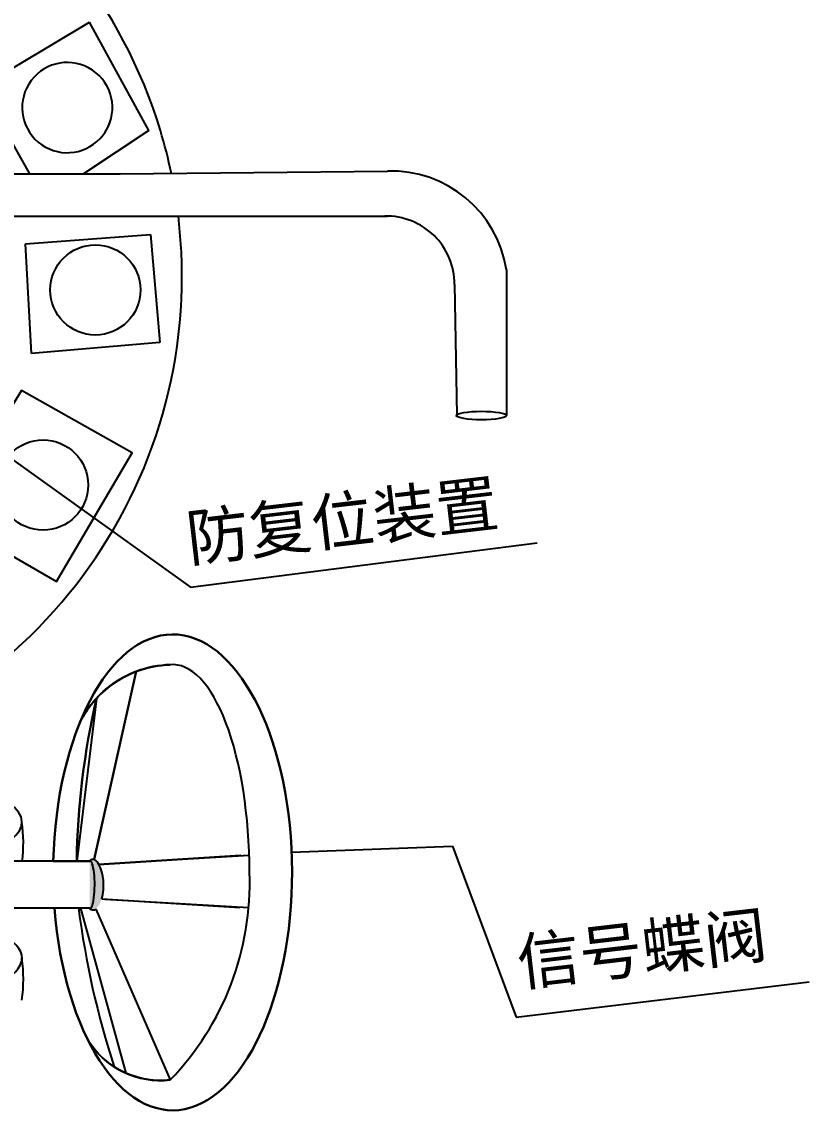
# Model space of a CAD drawing. Header units: millimetres. Extents: x 270980 to 377517, y 122245 to 152875.
# Drawn here: x 308825 to 315674, y 131387 to 140959 of the extents above; entities that cross this region are included whole.
import ezdxf

# ---------------------------------------------------------------- set-up
doc = ezdxf.new("R2010")
doc.units = ezdxf.units.MM
doc.styles.get("Standard").update_dxf_attribs({"font": 'arial.ttf'})

msp = doc.modelspace()

# ---------------------------------------------------------------- hatches: boundary and pattern name
h = msp.add_hatch(color=242)
h.dxf.hatch_style = 1
edge = h.paths.add_edge_path()
edge.add_ellipse((309417.8, 133450.9), major_axis=(0, -233.8), ratio=0.50281, start_angle=39.5614, end_angle=156.77299)
edge.add_ellipse((309417.8, 133450.9), major_axis=(0, -233.8), ratio=0.50281, start_angle=156.77299, end_angle=169.29228)
edge.add_arc((309444.1, 133638.7), 34.5, 64.09314, 149.6935)
edge.add_ellipse((309417.8, 133450.9), major_axis=(0, -205.7), ratio=0.197809, start_angle=358.63713, end_angle=540.84175, ccw=False)
edge.add_line((309413, 133246.6), (309413, 133246.6))
edge.add_arc((309444.8, 133277.1), 44.1, 223.78821, 302.75652)
edge.add_ellipse((309417.8, 133450.9), major_axis=(0, -233.8), ratio=0.50281, start_angle=13.55689, end_angle=39.5614)

# ---------------------------------------------------------------- linework, layer by layer
for p, q in [((309927.9, 140014.6), (309358.9, 139637.7)), ((309678.1, 139637.7), (312006.7, 139662.1)), ((308577.6, 139637.7), (308839.9, 139637.7)), ((308839.9, 139637.7), (309678.1, 139637.7)), ((308697, 139270), (309678.1, 139270)), ((309678.1, 139270), (312006.7, 139270)), ((308855.6, 139028.5), (309943.8, 139108.5)), ((309943.8, 139108.5), (310025, 138171.1)), ((308908.8, 138074.5), (308855.6, 139028.5)), ((313040.9, 138802.8), (313040.9, 137534.6)), ((312589.6, 138674.9), (312607.7, 137539.5)), ((310025, 138171.1), (308908.8, 138074.5)), ((309819.3, 135308.2), (309451.7, 133672.3)), ((309452.2, 133674.5), (309819.3, 135308.2)), ((309471.8, 135072.1), (309301, 133656)), ((309414.8, 133656), (307114.2, 133656)), ((309494.1, 133628.7), (310719.9, 133704.9)), ((310802.3, 133705.4), (309541.8, 133631.7)), ((309411.8, 133246.6), (307251.8, 133249.9)), ((309332.7, 133246.7), (309729.4, 131812.9)), ((309468.6, 133240), (310113.6, 131753.2)), ((309518.2, 133329.3), (310721.7, 133253.6)), ((309518.2, 133329.3), (310721.7, 133253.6)), ((309546.3, 133327.5), (310797.5, 133253.6))]:
    msp.add_line(p, q)
at = {"color": 3}
for p, q in [((307044.2, 138364.2), (310290.7, 136041.3)), ((310290.7, 136041.3), (313309.1, 136427)), ((311171.4, 133734.4), (312570.7, 133788.1)), ((312570.7, 133788.1), (313125.6, 132300.9)), ((313125.6, 132300.9), (315674.1, 132606.3))]:
    msp.add_line(p, q, dxfattribs=at)
for points in [[(308463, 140391.3), (309412.2, 140958.5)], [(309927.9, 140014.6), (309412.2, 140958.5)], [(308463, 140391.3), (308890.4, 139637.7)], [(308144.9, 136656.9), (309125.6, 136089.8), (309783.3, 137208.6), (308821.5, 137752.1), (308144.9, 136656.9)], [(310728.3, 133705.4), (309494.1, 133628.7)], [(310726.4, 133705.3), (309494.1, 133628.7)], [(309518.2, 133329.3), (310721.7, 133253.6)], [(309518.2, 133329.3), (310721.7, 133253.6)]]:
    msp.add_lwpolyline(points)
for points in [[(309329.3, 134865.9, -0.188746), (309819.2, 135308), (309819.3, 135308.2, 0.118314), (309471.8, 135072.1), (309301, 133656), (309414.2, 133656, -0.327524), (309451.7, 133672.3), (309819.2, 135308, 0.117409), (309471.9, 135073), (309471.8, 135072.1, -0.118314), (309819.3, 135308.2, -0.083952), (310113.8, 135366)], [(309329.3, 134865.9, -0.276604), (310113.8, 135366)], [(309459.2, 133669.7, 0.391897), (309414.3, 133656.1)], [(309413, 133246.6), (309413, 133246.6, 0.358881), (309468.6, 133240)], [(310113.6, 131753.2, -0.282231), (309403.7, 132089.6)], [(310113.6, 131753.2, -0.131616), (309729.4, 131812.9, -0.145221), (309403.7, 132089.6)], [(310113.6, 131753.2, -0.131616), (309729.4, 131812.9, -0.145221), (309403.7, 132089.6)], [(310113.6, 131753.2, -0.131616), (309729.4, 131812.9, -0.145221), (309403.7, 132089.6)], [(310113.6, 131753.2, -0.131616), (309729.4, 131812.9, -0.145221), (309403.7, 132089.6)]]:
    msp.add_lwpolyline(points, format="xyb")
at = {"color": 242}
for points in [[(309097.4, 133656), (309301, 133656, -0.052005), (309471.8, 135072.1)], [(309471.8, 135072.1), (309471.9, 135073, 0.053976), (309356.4, 134916.1)]]:
    msp.add_lwpolyline(points, format="xyb", dxfattribs=at)
for centre in [(309463.5, 138627.7), (309008.3, 136930)]:
    msp.add_circle(centre, 392.5)
for centre, radius, start, end in [((305844.7, 138748.1), 4371.9, 16.83939, 188.43996), ((309219, 140214.1), 392.5, 329.43593, 316.69864), ((309219, 140214.1), 392.5, 316.69864, 343.73064), ((305844.7, 138748.1), 4371.9, 11.78306, 16.83939), ((312035.4, 138644.6), 1017.9, 8.93743, 91.61466), ((305844.7, 138748.1), 4371.9, 197.97782, 6.85626), ((311994.4, 138674.9), 595.2, 0, 91.18305), ((310137.4, 134466.2), 900.2, 91.5041, 110.69953), ((307410.9, 133814.7), 1425.5, 353.61134, 7.34424), ((309444.1, 133638.7), 34.5, 64.09314, 148.6962), ((309444.1, 133638.7), 34.5, 64.09314, 77.24751), ((308350.6, 133462.8), 2455.8, 315.88129, 2.2599), ((309444.8, 133277.1), 44.1, 223.78505, 302.75652), ((307410.9, 132630), 1425.5, 352.65576, 7.34424), ((310032.9, 132500.1), 751.3, 213.12081, 276.16355)]:
    msp.add_arc(centre, radius, start, end)
for centre, radius, start, end in [((316175.3, 133545.4), 6875.2, 167.16964, 179.07766), ((316656.1, 134173), 7396.9, 187.19379, 198.16066)]:
    msp.add_arc(centre, radius, start, end, dxfattribs=at)
msp.add_ellipse((312823.3, 137534.6), major_axis=(217.6, 0), ratio=0.16914)
at = {"color": 1, "lineweight": 30}
msp.add_ellipse((310135.8, 133559.6), major_axis=(0, -2070.6), ratio=0.502058, start_param=11.147086, end_param=17.232161, dxfattribs=at)
for centre, major_axis, ratio, start_param, end_param in [((310135.8, 133559.6), (0, -1807.7), 0.369895, 1.570796, 3.178596), ((305877.4, 133996.9), (2947.3, 0), 0.20678, 5.689672, 6.763226), ((309417.8, 133450.9), (0, -205.7), 0.19309, 6.163487, 9.498917), ((309417.8, 133450.9), (0, -233.8), 0.50281, 2.435058, 2.781885), ((309417.8, 133450.9), (0, -233.8), 0.50281, 1.024057, 2.435058), ((305877.4, 132812.2), (2947.3, 0), 0.20678, 5.304778, 6.868075)]:
    msp.add_ellipse(centre, major_axis=major_axis, ratio=ratio, start_param=start_param, end_param=end_param)

# ---------------------------------------------------------------- texts
at = {"char_height": 400, "attachment_point": 1}
for s, width, insert, rotation in [('{\\fSimSun|b0|i0|c134|p2;防复位装置}', 3035.443, (310233.5, 136661.2), 6.65871), ('{\\fSimSun|b0|i0|c134|p2;信号蝶阀}', 2480.17, (313112.1, 132970.7), 6.64597)]:
    msp.add_mtext_dynamic_manual_height_columns(s, width=width, gutter_width=12.5, heights=[0], dxfattribs=dict(at, insert=insert, rotation=rotation))

doc.saveas('drawing.dxf')
